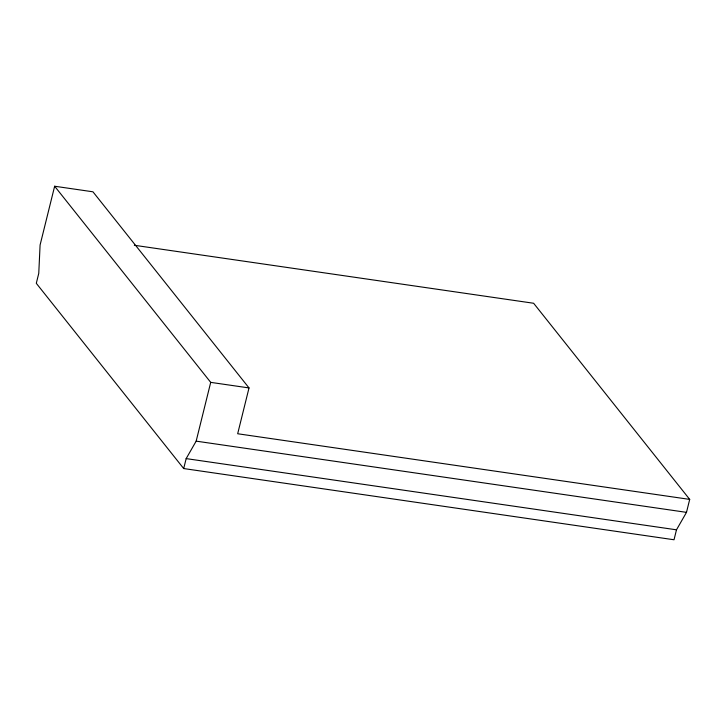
<?xml version="1.0" encoding="UTF-8"?>
<svg xmlns="http://www.w3.org/2000/svg" width="726" height="726" viewBox="0 0 726 726"><rect width="100%" height="100%" fill="white"/><g stroke="black" fill="none" stroke-linecap="round" stroke-linejoin="round"><path stroke-width="1.09" d="M689.7 499.397L237.674 433.749L249.018 387.929L92.946 191.8L54.641 186.237L40.093 245.007L38.759 273.366L36.3 283.312L183.696 468.551L674.027 539.763L676.487 529.817L686.497 512.356L689.7 499.397L533.628 303.259L134.328 245.27M183.696 468.551L186.165 458.605L196.165 441.145L210.712 382.366L54.641 186.237M210.712 382.366L249.018 387.929M196.165 441.145L686.497 512.356M186.165 458.605L676.487 529.817"/></g></svg>
